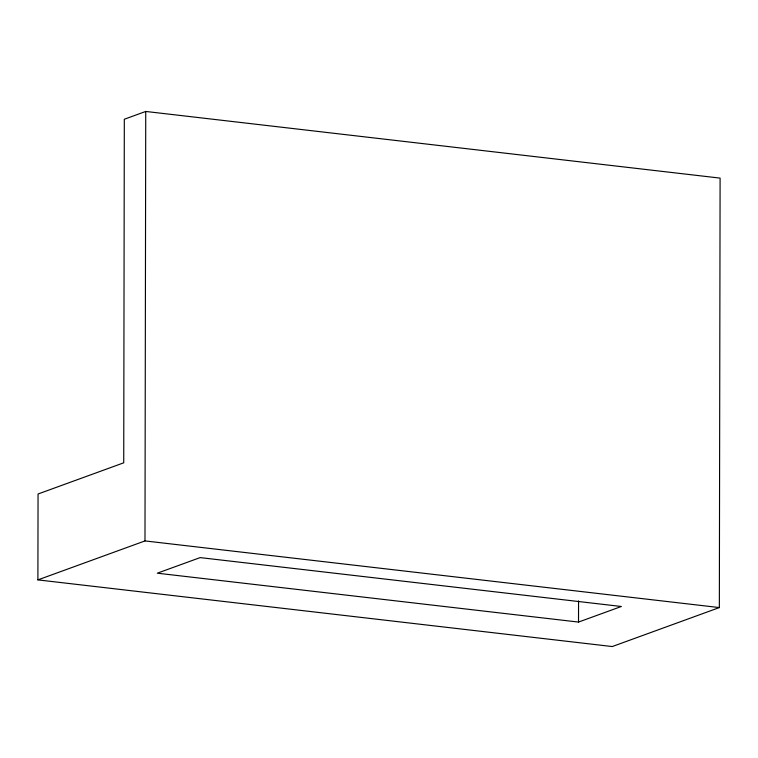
<?xml version="1.0" encoding="UTF-8"?>
<svg xmlns="http://www.w3.org/2000/svg" width="758" height="758" viewBox="0 0 758 758"><rect width="100%" height="100%" fill="white"/><g stroke="black" fill="none" stroke-linecap="round" stroke-linejoin="round"><path stroke-width="1.14" d="M37.9 579.889L38.052 493.998L123.725 462.816L124.321 119.243L145.735 111.454L720.1 178.111L719.351 607.575L612.265 646.546L37.9 579.889L144.986 540.918L719.351 607.575M144.986 540.918L145.735 111.454M578.515 622.072L621.352 606.485L200.15 557.604L157.313 573.19L578.515 622.072L578.553 600.895"/></g></svg>
